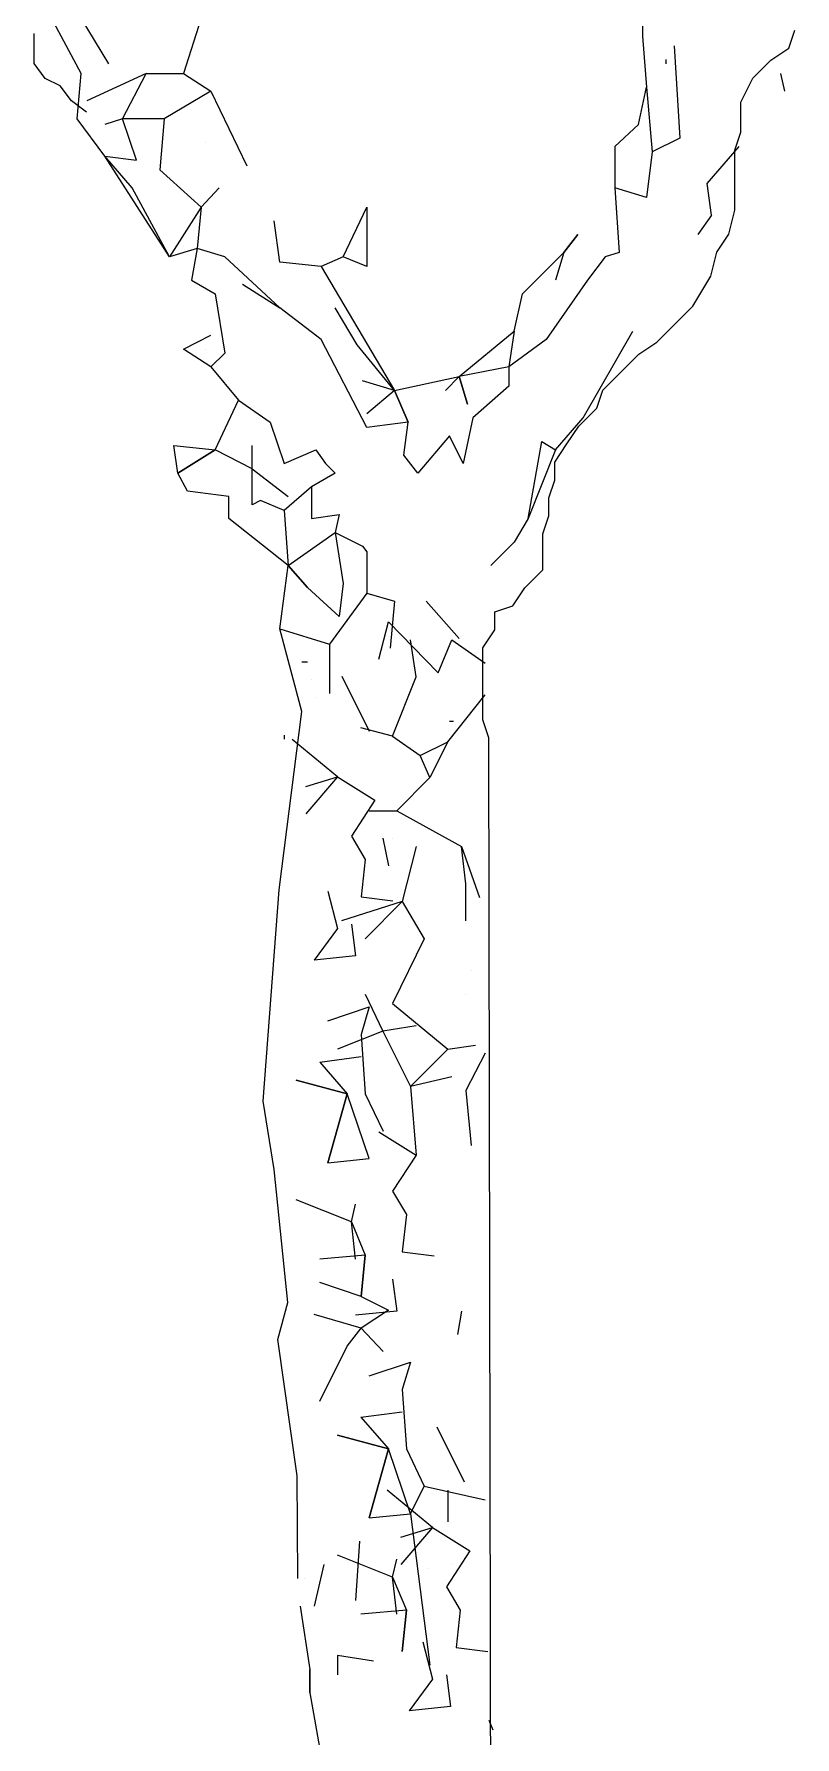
# Model space of a CAD drawing. Header units: inches. Extents: x -902 to 12417, y -2973 to 6117.
# Drawn here: x 1652.5 to 1752.8, y -2285.1 to -2060.6 of the extents above; entities that cross this region are included whole.
import ezdxf

# ---------------------------------------------------------------- set-up
doc = ezdxf.new("R2010")
doc.units = ezdxf.units.IN
doc.header["$MEASUREMENT"] = 0
doc.layers.add('pino marittimo', color=7, linetype='Continuous')

# ---------------------------------------------------------------- blocks, each defined once
blk = doc.blocks.new('alberello')
at = {"layer": 'pino marittimo'}
for p, q in [((153.3317, -2.24), (153.3317, -2.2946)), ((152.592, -2.3436), (152.5556, -2.2764)), ((152.6283, -2.3309), (152.592, -2.2709)), ((152.7501, -2.2709), (152.7265, -2.3436)), ((153.3317, -2.2946), (153.3371, -2.3618)), ((153.3735, -2.3073), (153.3808, -2.4291)), ((153.3626, -2.3255), (153.3626, -2.3309)), ((152.5865, -2.4036), (152.592, -2.3436)), ((152.6774, -2.3436), (152.5993, -2.38)), ((152.6465, -2.4036), (152.6774, -2.3436)), ((152.6774, -2.3436), (152.7265, -2.3436)), ((152.7265, -2.3436), (152.7628, -2.3673)), ((153.5134, -2.3436), (153.5189, -2.3673)), ((152.7628, -2.3673), (152.701, -2.4036)), ((152.7628, -2.3673), (152.8101, -2.4654)), ((153.3262, -2.4109), (153.3371, -2.3618)), ((153.3371, -2.3618), (153.3444, -2.4472)), ((152.6229, -2.4527), (152.5865, -2.4036)), ((152.6465, -2.4036), (152.6229, -2.4109)), ((152.701, -2.4036), (152.6465, -2.4036)), ((152.6647, -2.4581), (152.6465, -2.4036)), ((152.701, -2.4036), (152.6956, -2.4709)), ((153.3262, -2.4109), (153.2953, -2.44)), ((152.7556, -2.4345), (152.7556, -2.4345)), ((153.2953, -2.44), (153.2953, -2.4945)), ((153.3444, -2.4472), (153.3371, -2.5072)), ((153.3808, -2.4291), (153.3444, -2.4472)), ((153.4171, -2.489), (153.4589, -2.44)), ((152.7083, -2.5854), (152.6229, -2.4527)), ((152.6592, -2.4945), (152.6229, -2.4527)), ((152.6229, -2.4527), (152.6647, -2.4581)), ((152.6956, -2.4709), (152.7501, -2.5199)), ((153.4226, -2.5308), (153.4171, -2.489)), ((152.7083, -2.5854), (152.6592, -2.4945)), ((152.7501, -2.5199), (152.7737, -2.4945)), ((153.3371, -2.5072), (153.2953, -2.4945)), ((153.2953, -2.4945), (153.3008, -2.5799)), ((152.7501, -2.5199), (152.7083, -2.5854)), ((152.7501, -2.5199), (152.7447, -2.5744)), ((152.9373, -2.5854), (152.9682, -2.5199)), ((152.9682, -2.5199), (152.9682, -2.5981)), ((153.4226, -2.5308), (153.4044, -2.5563)), ((152.8537, -2.5926), (152.8464, -2.5381)), ((153.2281, -2.5799), (153.2463, -2.5563)), ((153.2463, -2.5563), (153.2281, -2.5799)), ((152.7447, -2.5744), (152.7083, -2.5854)), ((152.7447, -2.5744), (152.7374, -2.6162)), ((152.781, -2.5854), (152.7447, -2.5744)), ((153.1736, -2.6344), (153.2281, -2.5799)), ((153.2281, -2.5799), (153.2172, -2.6162)), ((153.3008, -2.5799), (153.2826, -2.5854)), ((152.8537, -2.6526), (152.781, -2.5854)), ((152.9082, -2.5981), (152.8537, -2.5926)), ((152.9373, -2.5854), (152.9082, -2.5981)), ((152.9082, -2.5981), (153.0046, -2.7616)), ((152.9682, -2.5981), (152.9373, -2.5854)), ((153.2826, -2.5854), (153.259, -2.6162)), ((152.7374, -2.6162), (152.7683, -2.6344)), ((152.8046, -2.6217), (152.8537, -2.6526)), ((153.259, -2.6162), (153.2045, -2.6944)), ((152.7683, -2.6344), (152.781, -2.7126)), ((153.1627, -2.6835), (153.1736, -2.6344)), ((152.9082, -2.6944), (152.8537, -2.6526)), ((152.9555, -2.7017), (152.9264, -2.6526)), ((152.7265, -2.7071), (152.7628, -2.6889)), ((153.09, -2.7435), (153.1627, -2.6835)), ((153.1627, -2.6835), (153.1554, -2.7307)), ((153.2535, -2.798), (153.319, -2.6835)), ((152.7628, -2.7307), (152.7265, -2.7071)), ((152.7556, -2.7071), (152.7556, -2.7071)), ((152.781, -2.7126), (152.7628, -2.7307)), ((152.9682, -2.8107), (152.9082, -2.6944)), ((153.0046, -2.7616), (152.9555, -2.7017)), ((153.2045, -2.6944), (153.1554, -2.7307)), ((152.7628, -2.7307), (152.7992, -2.7744)), ((153.1554, -2.7307), (153.09, -2.7435)), ((153.1554, -2.7307), (153.1554, -2.7562)), ((153.0046, -2.7616), (152.9628, -2.7489)), ((153.0046, -2.7616), (152.9682, -2.7925)), ((153.0046, -2.7616), (153.09, -2.7435)), ((153.0046, -2.7616), (153.0227, -2.8034)), ((153.0227, -2.8034), (153.0046, -2.7616)), ((153.09, -2.7435), (153.0718, -2.7616)), ((153.09, -2.7435), (153.1009, -2.7798)), ((153.1009, -2.7798), (153.09, -2.7435)), ((153.1554, -2.7562), (153.1082, -2.798)), ((152.7683, -2.8398), (152.7992, -2.7744)), ((152.7992, -2.7744), (152.841, -2.8034)), ((152.841, -2.8034), (152.8592, -2.858)), ((153.0227, -2.8034), (152.9682, -2.8107)), ((153.0173, -2.8471), (153.0227, -2.8034)), ((153.1082, -2.798), (153.0954, -2.858)), ((153.2172, -2.8398), (153.2535, -2.798)), ((153.0773, -2.8216), (153.0355, -2.8707)), ((153.0954, -2.858), (153.0773, -2.8216)), ((153.1808, -2.9307), (153.199, -2.8289)), ((153.199, -2.8289), (153.2172, -2.8398)), ((152.7192, -2.8707), (152.7138, -2.8343)), ((152.7138, -2.8343), (152.7683, -2.8398)), ((152.7683, -2.8398), (152.7192, -2.8707)), ((152.7192, -2.8707), (152.7683, -2.8398)), ((152.8174, -2.8652), (152.7683, -2.8398)), ((152.8174, -2.8652), (152.8174, -2.8343)), ((152.8592, -2.858), (152.901, -2.8398)), ((152.901, -2.8398), (152.9137, -2.858)), ((153.0355, -2.8707), (153.0173, -2.8471)), ((153.2172, -2.8398), (153.1808, -2.9307)), ((152.7319, -2.8943), (152.7192, -2.8707)), ((152.8174, -2.8652), (152.8646, -2.9016)), ((152.8174, -2.9125), (152.8174, -2.8652)), ((152.9264, -2.8707), (152.8955, -2.8889)), ((152.9137, -2.858), (152.9264, -2.8707)), ((152.7865, -2.9016), (152.7319, -2.8943)), ((152.8955, -2.8889), (152.8592, -2.9198)), ((152.8955, -2.8889), (152.8955, -2.9307)), ((152.7865, -2.9307), (152.7865, -2.9016)), ((152.8283, -2.907), (152.8174, -2.9125)), ((152.8592, -2.9198), (152.8283, -2.907)), ((152.8646, -2.9925), (152.7865, -2.9307)), ((152.8592, -2.9198), (152.8646, -2.9925)), ((152.8955, -2.9307), (152.9319, -2.9252)), ((152.9319, -2.9252), (152.9264, -2.9488)), ((153.1808, -2.9307), (153.1627, -2.9616)), ((152.8646, -2.9925), (152.9264, -2.9488)), ((152.9264, -2.9488), (152.9628, -2.967)), ((152.9264, -2.9488), (152.9373, -3.0161)), ((153.1627, -2.9616), (153.1318, -2.9925)), ((152.9628, -2.967), (152.9682, -2.9743)), ((152.9682, -2.9743), (152.9682, -3.0288)), ((152.8537, -3.0761), (152.8646, -2.9925)), ((152.8901, -3.0215), (152.8646, -2.9925)), ((152.8646, -2.9925), (152.8901, -3.0215)), ((152.9319, -3.0597), (152.8901, -3.0215)), ((152.9682, -3.0288), (152.9191, -3.0961)), ((152.9373, -3.0161), (152.9319, -3.0597)), ((152.9373, -3.0161), (152.9319, -3.0597)), ((152.9682, -3.0288), (153.0046, -3.0397)), ((153.0046, -3.0397), (152.9991, -3.1015)), ((153.09, -3.0888), (153.0464, -3.0397)), ((152.9842, -3.1159), (152.9969, -3.0668)), ((152.9969, -3.0668), (153.0623, -3.1341)), ((152.8537, -3.0761), (152.9191, -3.0961)), ((152.8828, -3.1851), (152.8537, -3.0761)), ((152.9191, -3.0961), (152.9191, -3.1615)), ((153.0332, -3.1395), (153.026, -3.0904)), ((153.0623, -3.1341), (153.0805, -3.0904)), ((153.0805, -3.0904), (153.1241, -3.1213)), ((152.8828, -3.1197), (152.8901, -3.1197)), ((152.8955, -3.1433), (152.8955, -3.1433)), ((152.9352, -3.1384), (152.9716, -3.2111)), ((153.0023, -3.2177), (153.0332, -3.1395)), ((153.075, -3.2249), (153.1241, -3.1631)), ((152.853, -3.4201), (152.8828, -3.1851)), ((152.901, -3.1669), (152.901, -3.1669)), ((153.0023, -3.2177), (152.9605, -3.2067)), ((153.0773, -3.1978), (153.0827, -3.1978)), ((152.8592, -3.216), (152.8592, -3.2215)), ((152.9298, -3.2711), (152.8698, -3.222)), ((153.0023, -3.2177), (153.0387, -3.2431)), ((153.0387, -3.2431), (153.075, -3.2249)), ((153.075, -3.2249), (153.0514, -3.2722)), ((153.0514, -3.2722), (153.0387, -3.2431)), ((152.888, -3.2838), (152.9298, -3.2711)), ((152.9298, -3.2711), (152.888, -3.3201)), ((152.9298, -3.2711), (152.9789, -3.302)), ((153.0514, -3.2722), (153.0078, -3.3158)), ((152.9789, -3.302), (152.948, -3.3492)), ((152.9714, -3.3158), (153.0078, -3.3158)), ((153.0078, -3.3158), (153.0932, -3.363)), ((152.948, -3.3492), (152.9661, -3.3801)), ((152.9896, -3.3521), (152.9969, -3.3885)), ((153.0023, -3.3521), (153.0023, -3.3521)), ((153.0332, -3.363), (153.0151, -3.4357)), ((153.0987, -3.4121), (153.0932, -3.363)), ((153.0932, -3.363), (153.1168, -3.4303)), ((152.9661, -3.3801), (152.9607, -3.4292)), ((153.0987, -3.4612), (153.0987, -3.4121)), ((152.8318, -3.6988), (152.853, -3.4201)), ((152.9171, -3.4219), (152.9298, -3.471)), ((152.9607, -3.4292), (153.0025, -3.4346)), ((153.0151, -3.4357), (152.9351, -3.4612)), ((152.966, -3.4848), (153.0151, -3.4357)), ((153.0151, -3.4357), (153.0441, -3.4848)), ((152.9298, -3.471), (152.8989, -3.5128)), ((152.948, -3.4655), (152.9534, -3.5073)), ((153.0441, -3.4848), (153.0023, -3.5702)), ((152.9534, -3.5073), (152.8989, -3.5128)), ((153.1059, -3.5266), (153.1059, -3.5266)), ((152.966, -3.5575), (152.9896, -3.6066)), ((153.0987, -3.5575), (153.0987, -3.5575)), ((152.9171, -3.5928), (152.9716, -3.5746)), ((152.9716, -3.5746), (152.9607, -3.6109)), ((153.0023, -3.5702), (153.075, -3.6302)), ((152.9896, -3.6066), (152.9296, -3.6302)), ((152.9607, -3.6109), (152.9661, -3.6891)), ((153.0332, -3.5993), (152.9896, -3.6066)), ((152.9896, -3.6066), (153.026, -3.6793)), ((153.075, -3.6302), (153.026, -3.6793)), ((153.075, -3.6302), (153.1114, -3.6248)), ((153.1241, -3.6357), (153.0987, -3.6847)), ((152.9062, -3.6473), (152.9607, -3.64)), ((152.9062, -3.6473), (152.9425, -3.6891)), ((152.9425, -3.6891), (152.8753, -3.6709)), ((152.8753, -3.6709), (152.9425, -3.6891)), ((153.0805, -3.6666), (153.026, -3.6793)), ((153.026, -3.6793), (153.0332, -3.7702)), ((152.8464, -3.7887), (152.8318, -3.6988)), ((152.9171, -3.78), (152.9425, -3.6891)), ((152.9425, -3.6891), (152.9171, -3.78)), ((152.9716, -3.7745), (152.9425, -3.6891)), ((152.9661, -3.6891), (152.9898, -3.7382)), ((153.0987, -3.6847), (153.1059, -3.7574)), ((152.9842, -3.7393), (153.0332, -3.7702)), ((153.0332, -3.7702), (153.0023, -3.8174)), ((152.8642, -3.9641), (152.8464, -3.7887)), ((152.9171, -3.78), (152.9716, -3.7745)), ((152.948, -3.8581), (152.8753, -3.829)), ((152.948, -3.8581), (152.9534, -3.8345)), ((153.0023, -3.8174), (153.0205, -3.8483)), ((152.9534, -3.9072), (152.948, -3.8581)), ((152.948, -3.8581), (152.9661, -3.9017)), ((153.0205, -3.8483), (153.0151, -3.8974)), ((152.9661, -3.9017), (152.9062, -3.9072)), ((152.9607, -3.9562), (152.9661, -3.9017)), ((152.9661, -3.9017), (152.9607, -3.9562)), ((153.0151, -3.8974), (153.0569, -3.9028)), ((152.9607, -3.9562), (152.9062, -3.9381)), ((153.0023, -3.9337), (153.0078, -3.9755)), ((152.8509, -4.0129), (152.8642, -3.9641)), ((152.9607, -3.9562), (152.997, -3.9744)), ((152.9607, -3.998), (152.8989, -3.9799)), ((153.0078, -3.9755), (152.9533, -3.981)), ((152.997, -3.9744), (152.9607, -3.998)), ((153.0932, -3.9755), (153.0878, -4.0064)), ((152.8765, -4.193), (152.8509, -4.0129)), ((152.9425, -4.0217), (152.9607, -3.998)), ((152.9607, -3.998), (152.9898, -4.0289)), ((152.9062, -4.0944), (152.9425, -4.0217)), ((152.9714, -4.0609), (153.026, -4.0428)), ((153.026, -4.0428), (153.0151, -4.0791)), ((153.0151, -4.0791), (153.0205, -4.1573)), ((152.9605, -4.1155), (153.0151, -4.1082)), ((152.9605, -4.1155), (152.9969, -4.1573)), ((153.0605, -4.1282), (153.0968, -4.2009)), ((152.9969, -4.1573), (152.9296, -4.1391)), ((152.9296, -4.1391), (152.9969, -4.1573)), ((152.9714, -4.2481), (152.9969, -4.1573)), ((152.9969, -4.1573), (152.9714, -4.2481)), ((153.026, -4.2427), (152.9969, -4.1573)), ((153.0205, -4.1573), (153.0441, -4.2063)), ((152.8774, -4.3281), (152.8765, -4.193)), ((153.055, -4.2609), (152.9951, -4.2118)), ((153.026, -4.2427), (153.0441, -4.2063)), ((153.0441, -4.2063), (153.1241, -4.2245)), ((153.075, -4.2118), (153.075, -4.2536)), ((152.9714, -4.2481), (153.026, -4.2427)), ((153.026, -4.2427), (153.0514, -4.4426)), ((153.0132, -4.2736), (153.055, -4.2609)), ((153.055, -4.2609), (153.0132, -4.3099)), ((153.055, -4.2609), (153.1041, -4.2918)), ((152.9587, -4.279), (152.9533, -4.3572)), ((152.9115, -4.3099), (152.8987, -4.3645)), ((152.9115, -4.3099), (152.9115, -4.3099)), ((153.0023, -4.3263), (152.9296, -4.2972)), ((153.0023, -4.3263), (153.0078, -4.3027)), ((153.1041, -4.2918), (153.0732, -4.339)), ((153.0805, -4.3081), (153.0805, -4.3081)), ((152.886, -4.3281), (152.886, -4.3281)), ((153.0078, -4.3754), (153.0023, -4.3263)), ((153.0023, -4.3263), (153.0205, -4.3699)), ((153.0496, -4.3154), (153.0496, -4.3154)), ((153.0732, -4.339), (153.0914, -4.3699)), ((152.8806, -4.3645), (152.8933, -4.4481)), ((153.0205, -4.3699), (152.9605, -4.3754)), ((153.0151, -4.4244), (153.0205, -4.3699)), ((153.0205, -4.3699), (153.0151, -4.4244)), ((153.0914, -4.3699), (153.0859, -4.419)), ((153.0423, -4.4117), (153.055, -4.4608)), ((153.0859, -4.419), (153.1277, -4.4244)), ((152.9769, -4.4372), (152.9296, -4.4299)), ((152.9296, -4.4299), (152.9296, -4.4553)), ((152.8933, -4.4481), (152.8933, -4.479)), ((152.8933, -4.479), (152.8933, -4.4481)), ((153.055, -4.4608), (153.0241, -4.5026)), ((153.0732, -4.4553), (153.0787, -4.4971)), ((152.8933, -4.479), (152.9169, -4.6116)), ((153.0787, -4.4971), (153.0241, -4.5026)), ((153.135, -4.528), (153.1296, -4.5153))]:
    blk.add_line(p, q, dxfattribs=at)
for points in [[(152.5987, -2.3946), (152.579, -2.3798), (152.5642, -2.3601), (152.5445, -2.3503), (152.5297, -2.3306), (152.5297, -2.2912)], [(153.1322, -4.8948), (153.129, -3.2198), (153.1211, -3.1961), (153.1211, -3.1012), (153.1369, -3.0775), (153.1369, -3.0537), (153.1607, -3.0458), (153.1765, -3.0221), (153.2002, -2.9984), (153.2002, -2.9509), (153.2081, -2.9272), (153.2081, -2.9035), (153.216, -2.8798), (153.216, -2.8561), (153.2319, -2.8323), (153.2477, -2.8086), (153.2714, -2.7849), (153.2794, -2.7612), (153.3031, -2.7375), (153.3268, -2.7137), (153.3506, -2.6979), (153.3743, -2.6742), (153.398, -2.6505), (153.4218, -2.6109), (153.4297, -2.5793), (153.4455, -2.5556), (153.4534, -2.524), (153.4534, -2.4449), (153.4614, -2.4212), (153.4614, -2.3816), (153.4772, -2.35), (153.5009, -2.3263), (153.5247, -2.3105), (153.5326, -2.2868)]]:
    blk.add_lwpolyline(points, dxfattribs=at)

msp = doc.modelspace()

# ---------------------------------------------------------------- block references
at = {"xscale": 100, "yscale": 100, "zscale": 100}
msp.add_blockref('alberello', (-13600.48, -1831.38), dxfattribs=at)

doc.saveas('drawing.dxf')
